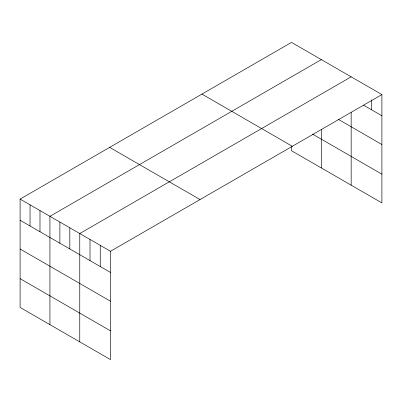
<?xml version="1.0" encoding="UTF-8"?>
<svg xmlns="http://www.w3.org/2000/svg" width="402" height="402" viewBox="0 0 402 402"><rect width="100%" height="100%" fill="white"/><g stroke="black" fill="none" stroke-linecap="round" stroke-linejoin="round"><path stroke-width="0.6" d="M20.1 199.085L110.495 251.275L110.495 359.609L20.1 307.419L20.1 199.085L291.505 42.391L381.9 94.581L381.9 202.915L291.505 150.725L291.505 146.348M321.334 59.617L49.928 216.311L49.928 324.64M351.167 76.837L79.762 233.532L79.762 341.861M110.495 251.275L381.9 94.581M363.569 105.168L381.9 115.751M338.082 119.218L381.9 144.514M312.439 134.047L381.9 174.151M201.94 94.103L292.334 146.293M109.666 147.378L200.06 199.568M20.1 220.256L110.495 272.445M20.1 249.019L110.495 301.209M20.1 278.656L110.495 330.846M371.654 99.877L371.654 109.836M351.167 112.389L351.167 185.171M321.334 129.303L321.334 167.946M100.249 245.361L100.249 266.531M90.008 239.446L90.008 260.617M69.817 227.793L69.817 248.959M59.873 222.05L59.873 243.22M39.989 210.568L39.989 231.738M30.044 204.829L30.044 225.994"/></g></svg>
